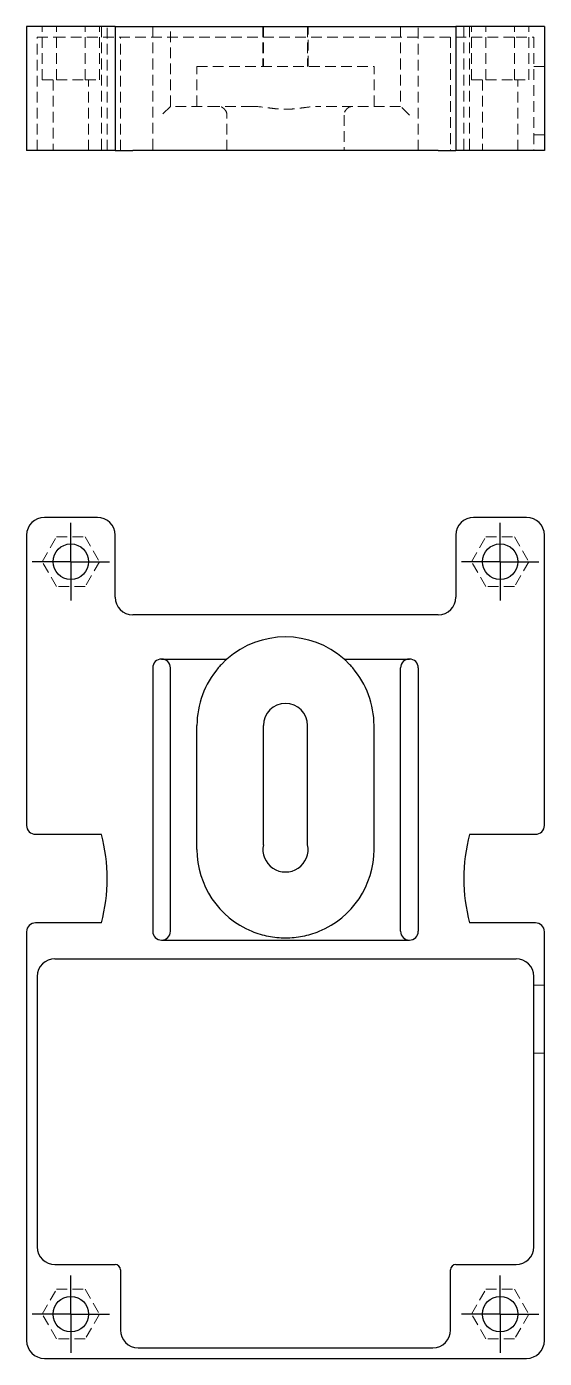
# Model space of a CAD drawing. Header units: millimetres. Extents: x 52 to 230, y 7 to 165.
# Drawn here: x 52.2 to 113.8, y 7 to 165.4 of the extents above.
import ezdxf

# ---------------------------------------------------------------- set-up
doc = ezdxf.new("R2010")
doc.units = ezdxf.units.MM
doc.linetypes.add('HIDDEN', pattern=[1.905, 1.27, -0.635])
doc.layers.add('10', color=7, linetype='Continuous')

# ---------------------------------------------------------------- blocks, each defined once
blk = doc.blocks.new('SW_CENTERMARKSYMBOL_0')
at = {"layer": '10', "color": 0}
for p, q in [((0, 2.5), (0, 4.61)), ((0, 0), (0, 2.5)), ((-2.5, 0), (-4.61, 0)), ((0, 0), (-2.5, 0)), ((0, 0), (0, -2.5)), ((0, 0), (2.5, 0)), ((2.5, 0), (4.61, 0)), ((0, -2.5), (0, -4.61))]:
    blk.add_line(p, q, dxfattribs=at)
blk = doc.blocks.new('SW_CENTERMARKSYMBOL_1')
at = {"layer": '10', "color": 0}
for p, q in [((0, 2.5), (0, 4.61)), ((0, 0), (0, 2.5)), ((-2.5, 0), (-4.61, 0)), ((0, 0), (-2.5, 0)), ((0, 0), (0, -2.5)), ((0, 0), (2.5, 0)), ((2.5, 0), (4.61, 0)), ((0, -2.5), (0, -4.61))]:
    blk.add_line(p, q, dxfattribs=at)
blk = doc.blocks.new('SW_CENTERMARKSYMBOL_2')
at = {"layer": '10', "color": 0}
for p, q in [((0, 2.5), (0, 4.61)), ((0, 0), (0, 2.5)), ((-2.5, 0), (-4.61, 0)), ((0, 0), (-2.5, 0)), ((0, 0), (0, -2.5)), ((0, 0), (2.5, 0)), ((2.5, 0), (4.61, 0)), ((0, -2.5), (0, -4.61))]:
    blk.add_line(p, q, dxfattribs=at)
blk = doc.blocks.new('SW_CENTERMARKSYMBOL_3')
at = {"layer": '10', "color": 0}
for p, q in [((0, 2.5), (0, 4.61)), ((0, 0), (0, 2.5)), ((-2.5, 0), (-4.61, 0)), ((0, 0), (-2.5, 0)), ((0, 0), (0, -2.5)), ((0, 0), (2.5, 0)), ((2.5, 0), (4.61, 0)), ((0, -2.5), (0, -4.61))]:
    blk.add_line(p, q, dxfattribs=at)

msp = doc.modelspace()

# ---------------------------------------------------------------- linework, layer by layer
at = {"color": 7, "linetype": 'Continuous', "lineweight": 25}
for p, q in [((52.21, 165.37), (52.21, 150.63)), ((54.32, 165.37), (52.21, 165.37)), ((60.63, 165.37), (54.32, 165.37)), ((62.74, 165.37), (60.63, 165.37)), ((62.74, 165.37), (62.74, 150.63)), ((62.74, 165.37), (64.84, 165.37)), ((64.84, 165.37), (101.16, 165.37)), ((101.16, 165.37), (103.26, 165.37)), ((103.26, 165.37), (103.26, 150.63)), ((105.37, 165.37), (103.26, 165.37)), ((111.68, 165.37), (105.37, 165.37)), ((113.79, 165.37), (111.68, 165.37)), ((113.79, 165.37), (113.79, 150.63)), ((54.32, 150.63), (52.21, 150.63)), ((60.63, 150.63), (54.32, 150.63)), ((62.74, 150.63), (60.63, 150.63)), ((62.74, 150.63), (64.84, 150.63)), ((101.16, 150.63), (64.84, 150.63)), ((101.16, 150.63), (103.26, 150.63)), ((105.37, 150.63), (103.26, 150.63)), ((111.68, 150.63), (105.37, 150.63)), ((113.79, 150.63), (111.68, 150.63)), ((60.63, 107), (54.32, 107)), ((111.68, 107), (105.37, 107)), ((52.21, 104.89), (52.21, 70.37)), ((62.74, 97.53), (62.74, 104.89)), ((103.26, 104.89), (103.26, 97.53)), ((113.79, 70.37), (113.79, 104.89)), ((101.16, 95.42), (64.84, 95.42)), ((67.21, 89.11), (67.21, 57.79)), ((68.26, 90.16), (76.04, 90.16)), ((69.32, 57.79), (69.32, 89.11)), ((89.96, 90.16), (97.74, 90.16)), ((96.68, 57.79), (96.68, 89.11)), ((98.79, 89.11), (98.79, 57.79)), ((72.47, 67.53), (72.47, 82.26)), ((80.37, 68.07), (80.37, 82.26)), ((85.63, 68.07), (85.63, 82.26)), ((93.53, 67.53), (93.53, 82.26)), ((53.26, 69.32), (61.11, 69.32)), ((104.89, 69.32), (112.74, 69.32)), ((61.11, 58.79), (53.26, 58.79)), ((112.74, 58.79), (104.89, 58.79)), ((52.21, 57.74), (52.21, 9.11)), ((113.79, 9.11), (113.79, 57.74)), ((68.26, 56.74), (97.74, 56.74)), ((55.58, 54.53), (110.42, 54.53)), ((53.47, 52.42), (53.47, 20.26)), ((112.53, 20.26), (112.53, 52.42)), ((55.58, 18.16), (62.74, 18.16)), ((63.37, 17.53), (63.37, 10.37)), ((102.63, 10.37), (102.63, 17.53)), ((103.26, 18.16), (110.42, 18.16)), ((65.47, 8.26), (100.53, 8.26)), ((54.32, 7), (111.68, 7))]:
    msp.add_line(p, q, dxfattribs=at)
at = {"color": 7, "linetype": 'HIDDEN', "lineweight": 18}
for p, q in [((54.07, 159.05), (54.07, 165.37)), ((55.77, 159.05), (55.77, 165.37)), ((59.18, 159.05), (59.18, 165.37)), ((60.88, 159.05), (60.88, 165.37)), ((61.11, 165.37), (61.11, 150.63)), ((61.79, 150.63), (61.79, 165.37)), ((67.21, 165.37), (67.21, 150.63)), ((69.32, 155.89), (69.32, 165.37)), ((80.31, 165.37), (80.31, 160.63)), ((80.37, 165.37), (80.37, 160.63)), ((85.63, 165.37), (85.63, 160.63)), ((85.69, 160.63), (85.69, 165.37)), ((96.68, 165.37), (96.68, 155.89)), ((98.79, 150.63), (98.79, 165.37)), ((104.21, 165.37), (104.21, 150.63)), ((104.89, 165.37), (104.89, 150.63)), ((105.12, 159.05), (105.12, 165.37)), ((106.82, 159.05), (106.82, 165.37)), ((110.23, 159.05), (110.23, 165.37)), ((111.93, 159.05), (111.93, 165.37)), ((53.47, 150.63), (53.47, 164.11)), ((53.47, 164.11), (55.58, 164.11)), ((55.58, 164.11), (110.42, 164.11)), ((63.37, 150.63), (63.37, 164.11)), ((102.63, 164.11), (102.63, 150.63)), ((110.42, 164.11), (112.53, 164.11)), ((112.53, 164.11), (112.53, 150.63)), ((72.47, 160.63), (93.53, 160.63)), ((72.47, 155.89), (72.47, 160.63)), ((93.53, 155.89), (93.53, 160.63)), ((113.79, 160.61), (112.53, 160.61)), ((54.07, 159.05), (55.77, 159.05)), ((55.37, 159.05), (55.37, 150.63)), ((55.77, 159.05), (59.18, 159.05)), ((59.18, 159.05), (60.88, 159.05)), ((59.58, 150.63), (59.58, 159.05)), ((105.12, 159.05), (106.82, 159.05)), ((106.42, 159.05), (106.42, 150.63)), ((106.82, 159.05), (110.23, 159.05)), ((110.23, 159.05), (111.93, 159.05)), ((110.63, 150.63), (110.63, 159.05)), ((69.32, 155.89), (68.26, 154.84)), ((75, 155.89), (69.32, 155.89)), ((79, 155.89), (75, 155.89)), ((91, 155.89), (87, 155.89)), ((96.68, 155.89), (91, 155.89)), ((97.74, 154.84), (96.68, 155.89)), ((76.04, 150.63), (76.04, 154.84)), ((89.96, 154.84), (89.96, 150.63)), ((112.53, 152.5), (113.79, 152.5)), ((54.07, 101.74), (55.77, 104.68)), ((55.77, 104.68), (59.18, 104.68)), ((59.18, 104.68), (60.88, 101.74)), ((105.12, 101.74), (106.82, 104.68)), ((106.82, 104.68), (110.23, 104.68)), ((110.23, 104.68), (111.93, 101.74)), ((55.77, 98.79), (54.07, 101.74)), ((60.88, 101.74), (59.18, 98.79)), ((106.82, 98.79), (105.12, 101.74)), ((111.93, 101.74), (110.23, 98.79)), ((59.18, 98.79), (55.77, 98.79)), ((110.23, 98.79), (106.82, 98.79)), ((113.79, 51.4), (112.53, 51.4)), ((112.53, 43.3), (113.79, 43.3)), ((54.07, 12.26), (55.77, 15.21)), ((55.77, 15.21), (59.18, 15.21)), ((59.18, 15.21), (60.88, 12.26)), ((105.12, 12.26), (106.82, 15.21)), ((106.82, 15.21), (110.23, 15.21)), ((110.23, 15.21), (111.93, 12.26)), ((55.77, 9.32), (54.07, 12.26)), ((60.88, 12.26), (59.18, 9.32)), ((106.82, 9.32), (105.12, 12.26)), ((111.93, 12.26), (110.23, 9.32)), ((59.18, 9.32), (55.77, 9.32)), ((110.23, 9.32), (106.82, 9.32))]:
    msp.add_line(p, q, dxfattribs=at)
at = {"color": 7, "linetype": 'Continuous', "lineweight": 25}
for centre in [(57.47, 101.74), (108.53, 101.74), (57.47, 12.26), (108.53, 12.26)]:
    msp.add_circle(centre, 2.11, dxfattribs=at)
for centre, radius, start, end in [((54.32, 104.89), 2.11, 90, 180), ((60.63, 104.89), 2.11, 0, 90), ((105.37, 104.89), 2.11, 90, 180), ((111.68, 104.89), 2.11, 0, 90), ((64.84, 97.53), 2.11, 180, 270), ((101.16, 97.53), 2.11, 270, 0), ((83, 82.26), 10.53, 48.5904, 131.4096), ((68.26, 89.11), 1.05, 90, 180), ((68.26, 89.11), 1.05, 0, 90), ((83, 82.26), 10.53, 139.4584, 180), ((83, 82.26), 10.53, 0, 40.5416), ((97.74, 89.11), 1.05, 90, 180), ((97.74, 89.11), 1.05, 0, 90), ((83, 82.26), 2.63, 0, 180), ((53.26, 70.37), 1.05, 180, 270), ((112.74, 70.37), 1.05, 270, 0), ((41.12, 64.05), 20.67, 345.246, 14.754), ((124.88, 64.05), 20.67, 165.246, 194.754), ((83, 67.53), 10.53, 180, 247.6684), ((83, 67.53), 2.69, 168.3375, 11.6625), ((83, 67.53), 10.53, 292.3316, 0), ((53.26, 57.74), 1.05, 90, 180), ((112.74, 57.74), 1.05, 0, 90), ((68.26, 57.79), 1.05, 180, 270), ((68.26, 57.79), 1.05, 270, 0), ((97.74, 57.79), 1.05, 180, 270), ((97.74, 57.79), 1.05, 270, 0), ((55.58, 52.42), 2.11, 90, 180), ((110.42, 52.42), 2.11, 0, 90), ((55.58, 20.26), 2.11, 180, 270), ((110.42, 20.26), 2.11, 270, 0), ((62.74, 17.53), 0.632, 0, 90), ((103.26, 17.53), 0.632, 90, 180), ((65.47, 10.37), 2.11, 180, 270), ((100.53, 10.37), 2.11, 270, 0), ((54.32, 9.11), 2.11, 180, 270), ((111.68, 9.11), 2.11, 270, 0)]:
    msp.add_arc(centre, radius, start, end, dxfattribs=at)
at = {"color": 7, "linetype": 'HIDDEN', "lineweight": 18}
for points, knots in [([(76.04, 154.84), (76.04, 155.01), (75.99, 155.17), (75.84, 155.44), (75.75, 155.55), (75.55, 155.72), (75.44, 155.79), (75.22, 155.87), (75.11, 155.89), (75, 155.89)], [0, 0, 0, 0, 0.25, 0.25, 0.5, 0.5, 0.75, 0.75, 1, 1, 1, 1]), ([(79, 155.89), (79.64, 155.89), (80.29, 155.8), (81.3, 155.67), (81.64, 155.62), (82.32, 155.56), (82.66, 155.54), (83.35, 155.54), (83.69, 155.56), (84.37, 155.62), (84.71, 155.67), (85.37, 155.76), (85.7, 155.8), (86.35, 155.87), (86.68, 155.89), (87, 155.89)], [0, 0, 0, 0, 0.25, 0.25, 0.375, 0.375, 0.5, 0.5, 0.625, 0.625, 0.75, 0.75, 0.875, 0.875, 1, 1, 1, 1]), ([(91, 155.89), (90.89, 155.89), (90.78, 155.87), (90.56, 155.79), (90.45, 155.72), (90.25, 155.55), (90.16, 155.44), (90.01, 155.17), (89.96, 155.01), (89.96, 154.84)], [0, 0, 0, 0, 0.25, 0.25, 0.5, 0.5, 0.75, 0.75, 1, 1, 1, 1])]:
    msp.add_open_spline(points, degree=3, knots=knots, dxfattribs=at)
at = {"color": 7, "linetype": 'Continuous', "lineweight": 25}
for points, knots in [([(76.04, 90.16), (76.04, 90.16), (75.99, 90.12), (75.84, 89.98), (75.75, 89.9), (75.55, 89.7), (75.44, 89.59), (75.22, 89.35), (75.11, 89.23), (75, 89.11)], [0, 0, 0, 0, 0.25, 0.25, 0.5, 0.5, 0.75, 0.75, 1, 1, 1, 1]), ([(91, 89.11), (90.89, 89.23), (90.78, 89.35), (90.56, 89.59), (90.45, 89.7), (90.25, 89.89), (90.16, 89.98), (90.01, 90.12), (89.96, 90.16), (89.96, 90.16)], [0, 0, 0, 0, 0.25, 0.25, 0.5, 0.5, 0.75, 0.75, 1, 1, 1, 1]), ([(79, 57.79), (79.64, 57.53), (80.29, 57.33), (81.3, 57.13), (81.64, 57.08), (82.32, 57.02), (82.66, 57), (83.35, 57), (83.69, 57.02), (84.37, 57.08), (84.71, 57.13), (85.37, 57.26), (85.7, 57.35), (86.35, 57.54), (86.68, 57.66), (87, 57.79)], [0, 0, 0, 0, 0.25, 0.25, 0.375, 0.375, 0.5, 0.5, 0.625, 0.625, 0.75, 0.75, 0.875, 0.875, 1, 1, 1, 1])]:
    msp.add_open_spline(points, degree=3, knots=knots, dxfattribs=at)

# ---------------------------------------------------------------- block references
at = {"layer": '10'}
for name, p in [('SW_CENTERMARKSYMBOL_3', (57.47, 101.74)), ('SW_CENTERMARKSYMBOL_0', (108.53, 101.74)), ('SW_CENTERMARKSYMBOL_1', (57.47, 12.26)), ('SW_CENTERMARKSYMBOL_2', (108.53, 12.26))]:
    msp.add_blockref(name, p, dxfattribs=at)

doc.saveas('drawing.dxf')
